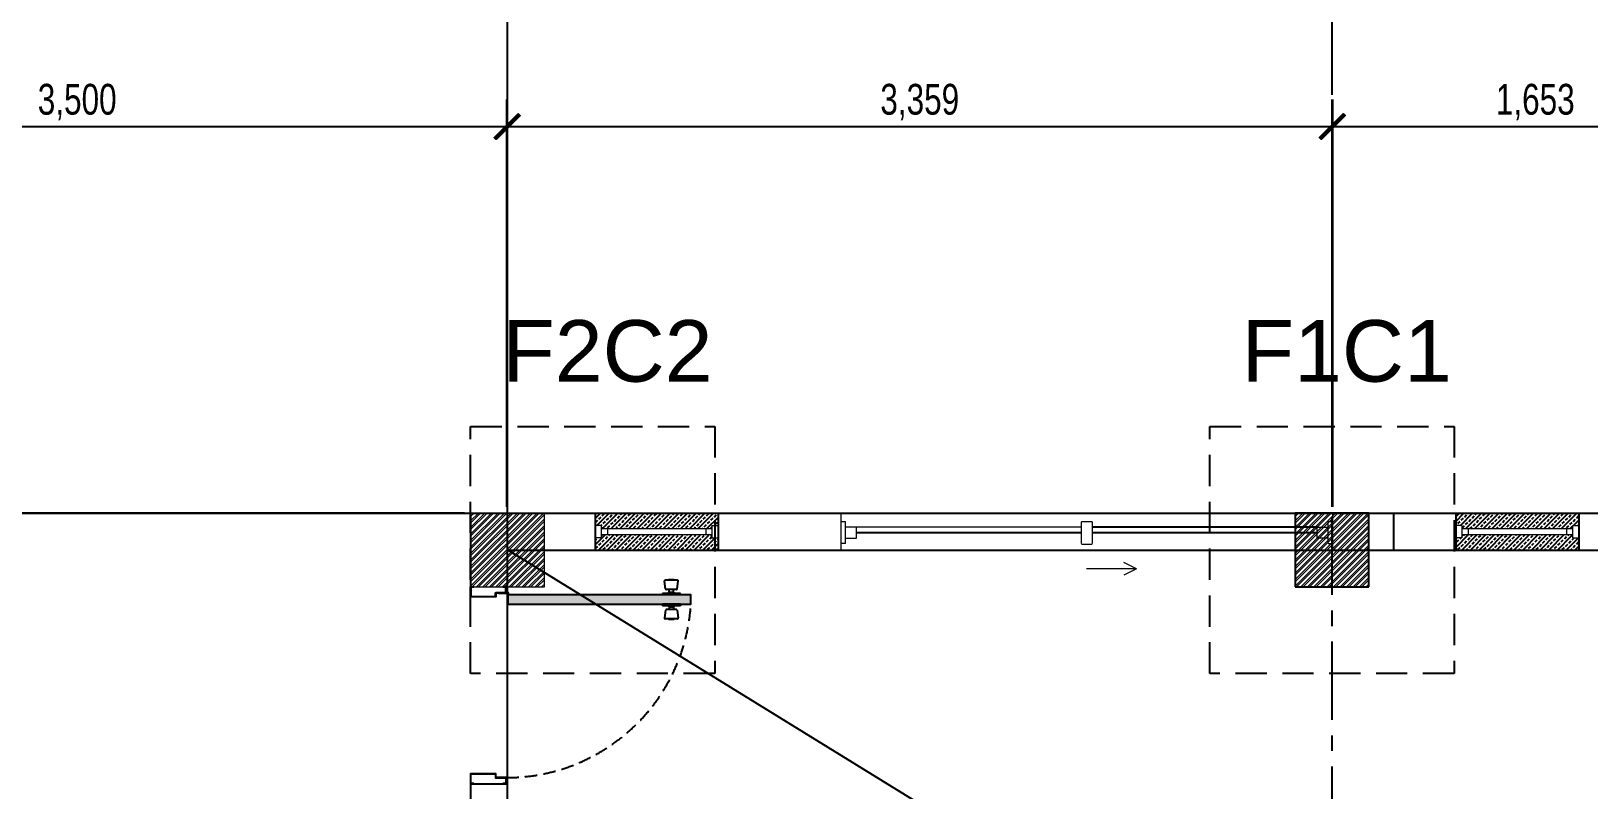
# Model space of a CAD drawing. Header units: millimetres. Extents: x -248340 to 456025, y 261499 to 1049645.
# Drawn here: x 56616 to 62951, y 385732 to 388817 of the extents above; entities that cross this region are included whole.
import ezdxf

# ---------------------------------------------------------------- set-up
doc = ezdxf.new("R2010")
doc.units = ezdxf.units.MM
doc.header["$LTSCALE"] = 8
doc.header["$MEASUREMENT"] = 0
for name, pattern in [('CENTER', [50.8, 31.75, -6.35, 6.35, -6.35]), ('CONTINOUS', [0]), ('DASHED', [19.05, 12.7, -6.35]), ('DASHED2', [0.375, 0.25, -0.125]), ('HIDDEN', [9.525, 6.35, -3.175])]:
    doc.linetypes.add(name, pattern=pattern)
doc.layers.get('0').update_dxf_attribs({"linetype": 'CONTINUOUS'})
for name, color, linetype, lineweight in [('A-ANNO-DIMS', 211, 'CONTINUOUS', 9), ('A-GLAZ', 151, 'CONTINUOUS', 18), ('DIM', 2, 'CONTINUOUS', 25)]:
    doc.layers.add(name, color=color, linetype=linetype, lineweight=lineweight)
for name, color, linetype in [('ar_grid', 10, 'CENTER'), ('AR_ROOF', 7, 'CONTINUOUS'), ('ar_wall', 7, 'CONTINOUS')]:
    doc.layers.add(name, color=color, linetype=linetype)
doc.styles.add('ARIAL', font='arial.ttf')
doc.styles.add('EN-SCL-DIM', font='swisscl.ttf')

# ---------------------------------------------------------------- blocks, each defined once
blk = doc.blocks.new('_ArchTick')
at = {"color": 0, "linetype": 'ByBlock', "const_width": 0.15}
blk.add_lwpolyline([(-0.5, -0.5), (0.5, 0.5)], dxfattribs=at)
blk = doc.blocks.new('SSS')
at = {"true_color": 0x939598}
h = blk.add_hatch(color=252, dxfattribs=at)
h.paths.add_polyline_path([(138371.9, -103571.8), (138360.2, -103571.8), (138360.2, -103610.2), (138459.7, -103610.2), (138459.7, -103594.1), (138502.6, -103594.1), (138502.6, -103571.8), (138490.9, -103571.8), (138490.9, -103570.6), (138503.8, -103570.6), (138503.8, -103595.3), (138460.9, -103595.3), (138460.9, -103611.4), (138359, -103611.4), (138359, -103570.6), (138371.9, -103570.6)])
h.paths.add_polyline_path([(138371.9, -104369.5), (138360.2, -104369.5), (138360.2, -104331.1), (138459.7, -104331.1), (138459.7, -104347.2), (138502.6, -104347.2), (138502.6, -104369.5), (138490.9, -104369.5), (138490.9, -104370.6), (138503.8, -104370.6), (138503.8, -104346), (138460.9, -104346), (138460.9, -104329.9), (138359, -104329.9), (138359, -104370.6), (138371.9, -104370.6)])
blk.add_hatch(color=252, dxfattribs=at).paths.add_polyline_path([(138509.7, -103640.9), (139255, -103640.9), (139255, -103603.3), (138509.7, -103603.3)])
at = {"layer": 'A-ANNO-DIMS', "ltscale": 1.25, "true_color": 0x939598}
h = blk.add_hatch(dxfattribs=at)
h.set_pattern_fill('ANSI32', color=252, scale=50)
h.set_pattern_definition([(45, (87838.863, 246713.806), (-13.2582521, 13.2582521), []), (45, (87847.702, 246713.806), (-13.2582521, 13.2582521), [])])
h.paths.add_polyline_path([(138359, -103570.6), (138659, -103570.6), (138659, -103270.6), (138359, -103270.6)])
h = blk.add_hatch(dxfattribs=at)
h.set_pattern_fill('ANSI32', color=252, scale=50)
h.set_pattern_definition([(45, (91192.063, 246713.806), (-13.2582521, 13.2582521), []), (45, (91200.902, 246713.806), (-13.2582521, 13.2582521), [])])
h.paths.add_polyline_path([(141712.2, -103570.6), (142012.2, -103570.6), (142012.2, -103270.6), (141712.2, -103270.6)])
at = {"color": 252, "ltscale": 1.25, "true_color": 0x939598}
for p, q in [((138509, -114270.6), (138509, -94932.4)), ((133324.4, -103270.6), (146515.4, -103270.6)), ((138359, -103270.6), (144915.4, -103270.6)), ((138865.2, -103270.6), (138865.2, -103420.6)), ((139365.2, -103270.6), (139365.2, -103420.6)), ((142012.2, -103270.6), (141712.2, -103270.6)), ((141712.2, -103270.6), (141712.2, -103570.6)), ((142012.2, -103570.6), (142012.2, -103270.6)), ((142112.2, -103270.6), (142112.2, -103420.6)), ((138509, -103420.6), (144765.4, -103420.6)), ((141712.2, -103570.6), (142012.2, -103570.6))]:
    blk.add_line(p, q, dxfattribs=at)
at = {"color": 252, "linetype": 'Continuous', "ltscale": 1.25, "true_color": 0x939598}
for p, q in [((138865.2, -103293.1), (138887.5, -103270.7)), ((138865.2, -103275.4), (138869.9, -103270.7)), ((138867.5, -103308.5), (138876.3, -103299.6)), ((138873, -103320.6), (138922.9, -103270.7)), ((138880.7, -103295.2), (138889.6, -103286.4)), ((138890.2, -103321.1), (138894, -103317.3)), ((138894, -103282), (138902.8, -103273.1)), ((138898.3, -103330.7), (138958.3, -103270.7)), ((138898.4, -103312.9), (138907.3, -103304.1)), ((138911.7, -103299.6), (138920.5, -103290.8)), ((138916.1, -103330.6), (138924.9, -103321.7)), ((138924.9, -103286.4), (138933.8, -103277.5)), ((138929.4, -103317.3), (138938.2, -103308.5)), ((138933.5, -103330.9), (138993.6, -103270.7)), ((138938.2, -103273.1), (138940.6, -103270.7)), ((138942.6, -103304.1), (138951.5, -103295.2)), ((138955.9, -103290.8), (138964.7, -103282)), ((138960.3, -103321.7), (138969.1, -103312.9)), ((138968.6, -103331.1), (139029, -103270.7)), ((138969.1, -103277.5), (138975.9, -103270.7)), ((138973.6, -103308.5), (138982.4, -103299.6)), ((138986.8, -103295.2), (138995.6, -103286.4)), ((138991.2, -103326.2), (139000.1, -103317.3)), ((139000.1, -103282), (139008.9, -103273.1)), ((139003.8, -103331.3), (139064.3, -103270.7)), ((139004.5, -103312.9), (139013.3, -103304.1)), ((139017.7, -103299.6), (139026.6, -103290.8)), ((139022.2, -103330.6), (139031, -103321.7)), ((139031, -103286.4), (139039.8, -103277.5)), ((139035.4, -103317.3), (139044.3, -103308.5)), ((139038.9, -103331.5), (139099.7, -103270.7)), ((139044.3, -103273.1), (139046.6, -103270.7)), ((139048.7, -103304.1), (139057.5, -103295.2)), ((139061.9, -103290.8), (139070.8, -103282)), ((139066.4, -103321.7), (139075.2, -103312.9)), ((139074.1, -103331.7), (139135, -103270.7)), ((139075.2, -103277.5), (139082, -103270.7)), ((139079.6, -103308.5), (139088.5, -103299.6)), ((139092.9, -103295.2), (139101.7, -103286.4)), ((139097.3, -103326.2), (139106.1, -103317.3)), ((139106.1, -103282), (139115, -103273.1)), ((139109.3, -103331.9), (139170.4, -103270.7)), ((139110.6, -103312.9), (139119.4, -103304.1)), ((139123.8, -103299.6), (139132.7, -103290.8)), ((139128.2, -103330.6), (139137.1, -103321.7)), ((139137.1, -103286.4), (139145.9, -103277.5)), ((139141.5, -103317.3), (139150.3, -103308.5)), ((139144.4, -103332.1), (139205.7, -103270.7)), ((139150.3, -103273.1), (139152.7, -103270.7)), ((139154.7, -103304.1), (139163.6, -103295.2)), ((139168, -103290.8), (139176.8, -103282)), ((139172.4, -103321.7), (139181.3, -103312.9)), ((139179.6, -103332.3), (139241.1, -103270.7)), ((139181.3, -103277.5), (139188.1, -103270.7)), ((139185.7, -103308.5), (139194.5, -103299.6)), ((139198.9, -103295.2), (139207.8, -103286.4)), ((139203.4, -103326.2), (139212.2, -103317.3)), ((139212.2, -103282), (139221, -103273.1)), ((139214.7, -103332.4), (139276.5, -103270.7)), ((139216.6, -103312.9), (139225.5, -103304.1)), ((139229.9, -103299.6), (139238.7, -103290.8)), ((139234.3, -103330.6), (139243.1, -103321.7)), ((139243.1, -103286.4), (139252, -103277.5)), ((139247.6, -103317.3), (139256.4, -103308.5)), ((139249.9, -103332.6), (139311.8, -103270.7)), ((139256.4, -103273.1), (139258.8, -103270.7)), ((139260.8, -103304.1), (139269.7, -103295.2)), ((139274.1, -103290.8), (139282.9, -103282)), ((139278.5, -103321.7), (139287.3, -103312.9)), ((139285.1, -103332.8), (139347.2, -103270.7)), ((139287.3, -103277.5), (139294.1, -103270.7)), ((139291.7, -103308.5), (139300.6, -103299.6)), ((139305, -103295.2), (139313.8, -103286.4)), ((139309.4, -103326.2), (139318.3, -103317.3)), ((139318.3, -103282), (139327.1, -103273.1)), ((139320.2, -103333), (139365.2, -103288.1)), ((139322.7, -103312.9), (139331.5, -103304.1)), ((139335.9, -103299.6), (139344.8, -103290.8)), ((139349.2, -103286.4), (139358, -103277.5)), ((139353.6, -103317.3), (139362.5, -103308.5)), ((139362.5, -103273.1), (139364.8, -103270.7)), ((142365.4, -103304), (142398.8, -103270.6)), ((142366.5, -103320.6), (142369.8, -103317.3)), ((142369.8, -103282), (142378.6, -103273.1)), ((142374.2, -103312.9), (142383.1, -103304.1)), ((142384.1, -103320.6), (142434.1, -103270.6)), ((142387.5, -103299.6), (142396.3, -103290.8)), ((142392.9, -103329.6), (142400.7, -103321.7)), ((142400.7, -103286.4), (142409.6, -103277.5)), ((142405.1, -103317.3), (142414, -103308.5)), ((142407, -103333.1), (142469.5, -103270.6)), ((142414, -103273.1), (142416.5, -103270.6)), ((142418.4, -103304.1), (142427.2, -103295.2)), ((142431.7, -103290.8), (142440.5, -103282)), ((142436.1, -103321.7), (142444.9, -103312.9)), ((142442.4, -103333.1), (142504.9, -103270.6)), ((142444.9, -103277.5), (142451.8, -103270.6)), ((142449.3, -103308.5), (142458.2, -103299.6)), ((142462.6, -103295.2), (142471.4, -103286.4)), ((142467, -103326.1), (142475.9, -103317.3)), ((142475.9, -103282), (142484.7, -103273.1)), ((142477.7, -103333.1), (142540.2, -103270.6)), ((142480.3, -103312.9), (142489.1, -103304.1)), ((142493.5, -103299.6), (142502.4, -103290.8)), ((142498, -103330.6), (142506.8, -103321.7)), ((142506.8, -103286.4), (142515.6, -103277.5)), ((142511.2, -103317.3), (142520.1, -103308.5)), ((142513.1, -103333.1), (142575.6, -103270.6)), ((142520.1, -103273.1), (142522.5, -103270.6)), ((142524.5, -103304.1), (142533.3, -103295.2)), ((142537.7, -103290.8), (142546.6, -103282)), ((142542.2, -103321.7), (142551, -103312.9)), ((142548.4, -103333.1), (142610.9, -103270.6)), ((142551, -103277.5), (142557.9, -103270.6)), ((142555.4, -103308.5), (142564.2, -103299.6)), ((142568.7, -103295.2), (142577.5, -103286.4)), ((142573.1, -103326.1), (142581.9, -103317.3)), ((142581.9, -103282), (142590.8, -103273.1)), ((142583.8, -103333.1), (142646.3, -103270.6)), ((142586.3, -103312.9), (142595.2, -103304.1)), ((142599.6, -103299.6), (142608.4, -103290.8)), ((142604, -103330.6), (142612.9, -103321.7)), ((142612.9, -103286.4), (142621.7, -103277.5)), ((142617.3, -103317.3), (142626.1, -103308.5)), ((142619.1, -103333.1), (142681.6, -103270.6)), ((142626.1, -103273.1), (142628.6, -103270.6)), ((142630.5, -103304.1), (142639.4, -103295.2)), ((142643.8, -103290.8), (142652.6, -103282)), ((142648.2, -103321.7), (142657.1, -103312.9)), ((142654.5, -103333.1), (142717, -103270.6)), ((142657.1, -103277.5), (142664, -103270.6)), ((142661.5, -103308.5), (142670.3, -103299.6)), ((142674.7, -103295.2), (142683.6, -103286.4)), ((142679.2, -103326.1), (142688, -103317.3)), ((142688, -103282), (142696.8, -103273.1)), ((142689.8, -103333.1), (142752.3, -103270.6)), ((142692.4, -103312.9), (142701.3, -103304.1)), ((142705.7, -103299.6), (142714.5, -103290.8)), ((142710.1, -103330.6), (142718.9, -103321.7)), ((142718.9, -103286.4), (142727.8, -103277.5)), ((142723.3, -103317.3), (142732.2, -103308.5)), ((142725.2, -103333.1), (142787.7, -103270.6)), ((142732.2, -103273.1), (142734.7, -103270.6)), ((142736.6, -103304.1), (142745.4, -103295.2)), ((142749.9, -103290.8), (142758.7, -103282)), ((142754.3, -103321.7), (142763.1, -103312.9)), ((142760.5, -103333.1), (142823, -103270.6)), ((142763.1, -103277.5), (142770, -103270.6)), ((142767.5, -103308.5), (142776.4, -103299.6)), ((142780.8, -103295.2), (142789.6, -103286.4)), ((142785.2, -103326.1), (142794.1, -103317.3)), ((142794.1, -103282), (142802.9, -103273.1)), ((142795.9, -103333.1), (142858.4, -103270.6)), ((142798.5, -103312.9), (142807.3, -103304.1)), ((142811.7, -103299.6), (142820.6, -103290.8)), ((142816.2, -103330.6), (142825, -103321.7)), ((142825, -103286.4), (142833.8, -103277.5)), ((142829.4, -103317.3), (142838.3, -103308.5)), ((142838.3, -103273.1), (142840.7, -103270.6)), ((142842.7, -103304.1), (142851.5, -103295.2)), ((142843.8, -103320.6), (142865.4, -103299)), ((142855.9, -103290.8), (142864.8, -103282)), ((142861.4, -103320.6), (142865.4, -103316.7)), ((138865.2, -103399.2), (138906.1, -103358.2)), ((138865.2, -103381.5), (138871.9, -103374.8)), ((138879, -103420.7), (138941.3, -103358.4)), ((138894, -103388), (138902.8, -103379.2)), ((138907.3, -103374.8), (138916.1, -103365.9)), ((138914.3, -103420.7), (138976.4, -103358.6)), ((138920.5, -103361.5), (138923.7, -103358.3)), ((138924.9, -103392.4), (138933.8, -103383.6)), ((138938.2, -103379.2), (138947, -103370.3)), ((138949.7, -103420.7), (139011.6, -103358.8)), ((138951, -103331), (138955.9, -103326.2)), ((138951.5, -103365.9), (138958.9, -103358.5)), ((138969.1, -103383.6), (138978, -103374.8)), ((138982.4, -103370.3), (138991.2, -103361.5)), ((138985, -103420.7), (139046.8, -103359)), ((138986.2, -103331.2), (138986.8, -103330.6)), ((139000.1, -103388), (139008.9, -103379.2)), ((139013.3, -103374.8), (139022.2, -103365.9)), ((139020.4, -103420.7), (139081.9, -103359.2)), ((139026.6, -103361.5), (139029.2, -103358.9)), ((139031, -103392.4), (139039.8, -103383.6)), ((139044.3, -103379.2), (139053.1, -103370.3)), ((139055.7, -103420.7), (139117.1, -103359.4)), ((139056.5, -103331.6), (139061.9, -103326.2)), ((139057.5, -103365.9), (139064.3, -103359.1)), ((139075.2, -103383.6), (139084, -103374.8)), ((139088.5, -103370.3), (139097.3, -103361.5)), ((139091.1, -103420.7), (139152.2, -103359.6)), ((139091.7, -103331.8), (139092.9, -103330.6)), ((139106.1, -103388), (139115, -103379.2)), ((139119.4, -103374.8), (139128.2, -103365.9)), ((139126.5, -103420.7), (139187.4, -103359.8)), ((139132.7, -103361.5), (139134.7, -103359.5)), ((139137.1, -103392.4), (139145.9, -103383.6)), ((139150.3, -103379.2), (139159.2, -103370.3)), ((139161.8, -103420.7), (139222.6, -103360)), ((139162, -103332.2), (139168, -103326.2)), ((139163.6, -103365.9), (139169.8, -103359.7)), ((139181.3, -103383.6), (139190.1, -103374.8)), ((139194.5, -103370.3), (139203.4, -103361.5)), ((139197.2, -103332.4), (139198.9, -103330.6)), ((139197.2, -103420.7), (139257.7, -103360.2)), ((139212.2, -103388), (139221, -103379.2)), ((139225.5, -103374.8), (139234.3, -103365.9)), ((139232.5, -103420.7), (139292.9, -103360.4)), ((139238.7, -103361.5), (139240.1, -103360.1)), ((139243.1, -103392.4), (139252, -103383.6)), ((139256.4, -103379.2), (139265.2, -103370.3)), ((139267.5, -103332.7), (139274.1, -103326.2)), ((139267.9, -103420.7), (139328, -103360.6)), ((139269.7, -103365.9), (139275.3, -103360.3)), ((139287.3, -103383.6), (139296.2, -103374.8)), ((139300.6, -103370.3), (139309.4, -103361.5)), ((139302.6, -103332.9), (139305, -103330.6)), ((139303.2, -103420.7), (139353.3, -103370.6)), ((139318.3, -103388), (139327.1, -103379.2)), ((139331.5, -103374.8), (139340.2, -103366.1)), ((139349.2, -103392.4), (139358, -103383.6)), ((139362.5, -103379.2), (139365.2, -103376.5)), ((142365.4, -103410.1), (142417.4, -103358.1)), ((142365.4, -103374.7), (142369.5, -103370.6)), ((142369.8, -103388), (142378.6, -103379.2)), ((142383.1, -103374.8), (142387.2, -103370.6)), ((142390.2, -103420.6), (142452.7, -103358.1)), ((142390.4, -103367.4), (142391.9, -103365.9)), ((142396.3, -103361.5), (142399.7, -103358.1)), ((142400.7, -103392.4), (142409.6, -103383.6)), ((142414, -103379.2), (142422.8, -103370.3)), ((142424.7, -103333.1), (142431.7, -103326.1)), ((142425.6, -103420.6), (142488.1, -103358.1)), ((142427.2, -103365.9), (142435, -103358.1)), ((142444.9, -103383.6), (142453.8, -103374.8)), ((142458.2, -103370.3), (142467, -103361.5)), ((142460, -103333.1), (142462.6, -103330.6)), ((142460.9, -103420.6), (142523.4, -103358.1)), ((142475.9, -103388), (142484.7, -103379.2)), ((142489.1, -103374.8), (142498, -103365.9)), ((142496.3, -103420.6), (142558.8, -103358.1)), ((142502.4, -103361.5), (142505.7, -103358.1)), ((142506.8, -103392.4), (142515.6, -103383.6)), ((142520.1, -103379.2), (142528.9, -103370.3)), ((142530.7, -103333.1), (142537.7, -103326.1)), ((142531.6, -103420.6), (142594.1, -103358.1)), ((142533.3, -103365.9), (142541.1, -103358.1)), ((142551, -103383.6), (142559.8, -103374.8)), ((142564.2, -103370.3), (142573.1, -103361.5)), ((142566.1, -103333.1), (142568.7, -103330.6)), ((142567, -103420.6), (142629.5, -103358.1)), ((142581.9, -103388), (142590.8, -103379.2)), ((142595.2, -103374.8), (142604, -103365.9)), ((142602.3, -103420.6), (142664.8, -103358.1)), ((142608.4, -103361.5), (142611.8, -103358.1)), ((142612.9, -103392.4), (142621.7, -103383.6)), ((142626.1, -103379.2), (142635, -103370.3)), ((142636.8, -103333.1), (142643.8, -103326.1)), ((142637.7, -103420.6), (142700.2, -103358.1)), ((142639.4, -103365.9), (142647.2, -103358.1)), ((142657.1, -103383.6), (142665.9, -103374.8)), ((142670.3, -103370.3), (142679.2, -103361.5)), ((142672.2, -103333.1), (142674.7, -103330.6)), ((142673, -103420.6), (142735.5, -103358.1)), ((142688, -103388), (142696.8, -103379.2)), ((142701.3, -103374.8), (142710.1, -103365.9)), ((142708.4, -103420.6), (142770.9, -103358.1)), ((142714.5, -103361.5), (142717.9, -103358.1)), ((142718.9, -103392.4), (142727.8, -103383.6)), ((142732.2, -103379.2), (142741, -103370.3)), ((142742.9, -103333.1), (142749.9, -103326.1)), ((142743.8, -103420.6), (142806.3, -103358.1)), ((142745.4, -103365.9), (142753.2, -103358.1)), ((142763.1, -103383.6), (142772, -103374.8)), ((142776.4, -103370.3), (142785.2, -103361.5)), ((142778.2, -103333.1), (142780.8, -103330.6)), ((142779.1, -103420.6), (142837.9, -103361.8)), ((142794.1, -103388), (142802.9, -103379.2)), ((142807.3, -103374.8), (142816.2, -103365.9)), ((142814.5, -103420.6), (142864.5, -103370.6)), ((142820.6, -103361.5), (142823.9, -103358.1)), ((142825, -103392.4), (142833.8, -103383.6)), ((142831.3, -103333.1), (142840.4, -103324)), ((142838.3, -103379.2), (142846.8, -103370.6)), ((138867.5, -103414.5), (138876.3, -103405.7)), ((138880.7, -103401.3), (138889.6, -103392.4)), ((138898.4, -103419), (138907.3, -103410.1)), ((138911.7, -103405.7), (138920.5, -103396.9)), ((138932, -103420.7), (138938.2, -103414.5)), ((138942.6, -103410.1), (138951.5, -103401.3)), ((138955.9, -103396.9), (138964.7, -103388)), ((138967.4, -103420.7), (138969.1, -103419)), ((138973.6, -103414.5), (138982.4, -103405.7)), ((138986.8, -103401.3), (138995.6, -103392.4)), ((139004.5, -103419), (139013.3, -103410.1)), ((139017.7, -103405.7), (139026.6, -103396.9)), ((139038.1, -103420.7), (139044.3, -103414.5)), ((139048.7, -103410.1), (139057.5, -103401.3)), ((139061.9, -103396.9), (139070.8, -103388)), ((139073.4, -103420.7), (139075.2, -103419)), ((139079.6, -103414.5), (139088.5, -103405.7)), ((139092.9, -103401.3), (139101.7, -103392.4)), ((139110.6, -103419), (139119.4, -103410.1)), ((139123.8, -103405.7), (139132.7, -103396.9)), ((139144.1, -103420.7), (139150.3, -103414.5)), ((139154.7, -103410.1), (139163.6, -103401.3)), ((139168, -103396.9), (139176.8, -103388)), ((139179.5, -103420.7), (139181.3, -103419)), ((139185.7, -103414.5), (139194.5, -103405.7)), ((139198.9, -103401.3), (139207.8, -103392.4)), ((139216.6, -103419), (139225.5, -103410.1)), ((139229.9, -103405.7), (139238.7, -103396.9)), ((139250.2, -103420.7), (139256.4, -103414.5)), ((139260.8, -103410.1), (139269.7, -103401.3)), ((139274.1, -103396.9), (139282.9, -103388)), ((139285.6, -103420.7), (139287.3, -103419)), ((139291.7, -103414.5), (139300.6, -103405.7)), ((139305, -103401.3), (139313.8, -103392.4)), ((139322.7, -103419), (139331.5, -103410.1)), ((139335.9, -103405.7), (139344.8, -103396.9)), ((139338.6, -103420.7), (139365.2, -103394.1)), ((139356.3, -103420.7), (139362.5, -103414.5)), ((142374.2, -103419), (142383.1, -103410.1)), ((142387.5, -103405.7), (142396.3, -103396.9)), ((142407.9, -103420.6), (142414, -103414.5)), ((142418.4, -103410.1), (142427.2, -103401.3)), ((142431.7, -103396.9), (142440.5, -103388)), ((142443.2, -103420.6), (142444.9, -103419)), ((142449.3, -103414.5), (142458.2, -103405.7)), ((142462.6, -103401.3), (142471.4, -103392.4)), ((142480.3, -103419), (142489.1, -103410.1)), ((142493.5, -103405.7), (142502.4, -103396.9)), ((142514, -103420.6), (142520.1, -103414.5)), ((142524.5, -103410.1), (142533.3, -103401.3)), ((142537.7, -103396.9), (142546.6, -103388)), ((142549.3, -103420.6), (142551, -103419)), ((142555.4, -103414.5), (142564.2, -103405.7)), ((142568.7, -103401.3), (142577.5, -103392.4)), ((142586.3, -103419), (142595.2, -103410.1)), ((142599.6, -103405.7), (142608.4, -103396.9)), ((142620, -103420.6), (142626.1, -103414.5)), ((142630.5, -103410.1), (142639.4, -103401.3)), ((142643.8, -103396.9), (142652.6, -103388)), ((142655.4, -103420.6), (142657.1, -103419)), ((142661.5, -103414.5), (142670.3, -103405.7)), ((142674.7, -103401.3), (142683.6, -103392.4)), ((142692.4, -103419), (142701.3, -103410.1)), ((142705.7, -103405.7), (142714.5, -103396.9)), ((142726.1, -103420.6), (142732.2, -103414.5)), ((142736.6, -103410.1), (142745.4, -103401.3)), ((142749.9, -103396.9), (142758.7, -103388)), ((142761.4, -103420.6), (142763.1, -103419)), ((142767.5, -103414.5), (142776.4, -103405.7)), ((142780.8, -103401.3), (142789.6, -103392.4)), ((142798.5, -103419), (142807.3, -103410.1)), ((142811.7, -103405.7), (142820.6, -103396.9)), ((142832.1, -103420.6), (142838.3, -103414.5)), ((142842.7, -103410.1), (142851.5, -103401.3)), ((142849.8, -103420.6), (142865.4, -103405.1)), ((142855.9, -103396.9), (142864.8, -103388))]:
    blk.add_line(p, q, dxfattribs=at)
at = {"color": 252, "true_color": 0x939598}
for p, q in [((139151.7, -103578.6), (139147.3, -103547.5)), ((139200.6, -103543.8), (139150.5, -103543.8)), ((139163.9, -103543.8), (139163.9, -103541.6)), ((139187.2, -103541.6), (139163.9, -103541.6)), ((139187.2, -103543.8), (139187.2, -103541.6)), ((139199.4, -103578.6), (139203.7, -103547.5)), ((139212.1, -103597.1), (139139, -103597.1)), ((139139, -103603.3), (139139, -103597.1)), ((139212.1, -103603.3), (139139, -103603.3)), ((139196.2, -103581.4), (139154.9, -103581.4)), ((139165.2, -103592.6), (139185.8, -103592.6)), ((139166.7, -103592.6), (139166.7, -103581.4)), ((139184.4, -103592.6), (139184.4, -103581.4)), ((139212.1, -103603.3), (139212.1, -103597.1)), ((139139, -103640.9), (139139, -103647.1)), ((139212.1, -103640.9), (139139, -103640.9)), ((139212.1, -103647.1), (139139, -103647.1)), ((139151.7, -103665.6), (139147.3, -103696.7)), ((139200.6, -103700.4), (139150.5, -103700.4)), ((139196.2, -103662.8), (139154.9, -103662.8)), ((139163.9, -103700.4), (139163.9, -103702.6)), ((139187.2, -103702.6), (139163.9, -103702.6)), ((139165.2, -103651.7), (139185.8, -103651.7)), ((139166.7, -103651.7), (139166.7, -103662.8)), ((139184.4, -103651.7), (139184.4, -103662.8)), ((139187.2, -103700.4), (139187.2, -103702.6)), ((139199.4, -103665.6), (139203.7, -103696.7)), ((139212.1, -103640.9), (139212.1, -103647.1))]:
    blk.add_line(p, q, dxfattribs=at)
for points in [[(138371.9, -103571.8), (138360.2, -103571.8), (138360.2, -103610.2), (138459.7, -103610.2), (138459.7, -103594.1), (138502.6, -103594.1), (138502.6, -103571.8), (138490.9, -103571.8), (138490.9, -103570.6), (138503.8, -103570.6), (138503.8, -103595.3), (138460.9, -103595.3), (138460.9, -103611.4), (138359, -103611.4), (138359, -103570.6), (138371.9, -103570.6)], [(138509.7, -103640.9), (139255, -103640.9), (139255, -103603.3), (138509.7, -103603.3)], [(138371.9, -104369.5), (138360.2, -104369.5), (138360.2, -104331.1), (138459.7, -104331.1), (138459.7, -104347.2), (138502.6, -104347.2), (138502.6, -104369.5), (138490.9, -104369.5), (138490.9, -104370.6), (138503.8, -104370.6), (138503.8, -104346), (138460.9, -104346), (138460.9, -104329.9), (138359, -104329.9), (138359, -104370.6), (138371.9, -104370.6)]]:
    blk.add_lwpolyline(points, close=True, dxfattribs=at)
for points in [[(138505.9, -103596.4, 0.414214), (138504.8, -103595.3), (138472.7, -103595.3), (138472.7, -103596.4), (138504.8, -103596.4, 12.92773), (138505, -103595.2), (138506, -103595.6, -13.063763), (138505.9, -103596.4)], [(138508.6, -103599.1, -0.414214), (138509.7, -103600.1), (138509.7, -103632.3), (138508.6, -103632.3), (138508.6, -103600.1, -12.92773), (138509.7, -103600), (138509.4, -103598.9, 13.063763), (138508.6, -103599.1)]]:
    blk.add_lwpolyline(points, format="xyb", close=True, dxfattribs=at)
for centre, radius, start, end in [((139150.5, -103547), 3.22, 90, 187.97654), ((139200.6, -103547), 3.22, 352.02346, 90), ((139154.9, -103578.2), 3.22, 187.97654, 270), ((139161.1, -103592.9), 4.2, 260.18061, 5.14732), ((139190, -103592.9), 4.2, 174.85268, 279.81939), ((139196.2, -103578.2), 3.22, 270, 352.02346), ((139150.5, -103697.2), 3.22, 172.02346, 270), ((139154.9, -103666), 3.22, 90, 172.02346), ((139161.1, -103651.3), 4.2, 354.85268, 99.81939), ((139190, -103651.3), 4.2, 80.18061, 185.14732), ((139196.2, -103666), 3.22, 7.97654, 90), ((139200.6, -103697.2), 3.22, 270, 7.97654)]:
    blk.add_arc(centre, radius, start, end, dxfattribs=at)
at = {"color": 252, "linetype": 'HIDDEN', "true_color": 0x939598}
blk.add_arc((138505.4, -103595), 750.9, 269.87271, 356.50006, dxfattribs=at)
at = {"layer": 'A-ANNO-DIMS', "color": 252, "ltscale": 1.25, "true_color": 0x939598}
for points in [[(138359, -103570.6), (138659, -103570.6), (138659, -103270.6), (138359, -103270.6)], [(141712.2, -103570.6), (142012.2, -103570.6), (142012.2, -103270.6), (141712.2, -103270.6)]]:
    blk.add_lwpolyline(points, close=True, dxfattribs=at)
at = {"layer": 'A-GLAZ', "color": 252, "true_color": 0x939598}
for p, q in [((138865.2, -103295.6), (138865.2, -103395.6)), ((138890.2, -103320.6), (138865.2, -103320.6)), ((138890.2, -103320.6), (138890.2, -103370.6)), ((139340.2, -103320.6), (139340.2, -103370.6)), ((139340.2, -103320.6), (139365.2, -103320.6)), ((139365.2, -103395.6), (139365.2, -103295.6)), ((139365.2, -103295.6), (139365.2, -103395.6)), ((141865.2, -103270.6), (139865.2, -103270.6)), ((142365.4, -103295.6), (142365.4, -103395.6)), ((142390.4, -103320.6), (142365.4, -103320.6)), ((142390.4, -103320.6), (142390.4, -103370.6)), ((142840.4, -103320.6), (142840.4, -103370.6)), ((142840.4, -103320.6), (142865.4, -103320.6)), ((142865.4, -103395.6), (142865.4, -103295.6)), ((142865.4, -103295.6), (142865.4, -103395.6)), ((138890.2, -103370.6), (138865.2, -103370.6)), ((138890.2, -103327.6), (138892.7, -103327.6)), ((138890.2, -103333.1), (139340.2, -103333.1)), ((138890.2, -103358.1), (139340.2, -103358.1)), ((138890.2, -103363.7), (138892.7, -103363.7)), ((138892.7, -103327.6), (138892.7, -103330.7)), ((138892.7, -103330.7), (138895.7, -103330.7)), ((138892.7, -103363.7), (138892.7, -103360.6)), ((138892.7, -103360.6), (138895.7, -103360.6)), ((138895.7, -103330.7), (138895.7, -103333.1)), ((138895.7, -103360.6), (138895.7, -103358.1)), ((139337.7, -103330.7), (139334.7, -103330.7)), ((139334.7, -103330.7), (139334.7, -103333.1)), ((139334.7, -103360.6), (139334.7, -103358.1)), ((139337.7, -103360.6), (139334.7, -103360.6)), ((139340.2, -103327.6), (139337.7, -103327.6)), ((139337.7, -103327.6), (139337.7, -103330.7)), ((139337.7, -103363.7), (139337.7, -103360.6)), ((139340.2, -103363.7), (139337.7, -103363.7)), ((139340.2, -103370.6), (139365.2, -103370.6)), ((140843, -103327.9), (139884.2, -103327.8)), ((142390.4, -103370.6), (142365.4, -103370.6)), ((142390.4, -103327.6), (142392.9, -103327.6)), ((142390.4, -103333.1), (142840.4, -103333.1)), ((142390.4, -103358.1), (142840.4, -103358.1)), ((142390.4, -103363.7), (142392.9, -103363.7)), ((142392.9, -103327.6), (142392.9, -103330.7)), ((142392.9, -103330.7), (142395.9, -103330.7)), ((142392.9, -103363.7), (142392.9, -103360.6)), ((142392.9, -103360.6), (142395.9, -103360.6)), ((142395.9, -103330.7), (142395.9, -103333.1)), ((142395.9, -103360.6), (142395.9, -103358.1)), ((142837.9, -103330.7), (142834.9, -103330.7)), ((142834.9, -103330.7), (142834.9, -103333.1)), ((142834.9, -103360.6), (142834.9, -103358.1)), ((142837.9, -103360.6), (142834.9, -103360.6)), ((142840.4, -103327.6), (142837.9, -103327.6)), ((142837.9, -103327.6), (142837.9, -103330.7)), ((142837.9, -103363.7), (142837.9, -103360.6)), ((142840.4, -103363.7), (142837.9, -103363.7)), ((142840.4, -103370.6), (142865.4, -103370.6)), ((139865.2, -103420.6), (141865.2, -103420.6)), ((141243, -103420.6), (140684.2, -103420.6)), ((141801.7, -103420.6), (141287.4, -103420.6)), ((141066.8, -103496.8), (140863.6, -103496.8)), ((141066.8, -103496.8), (141016, -103471.4)), ((141066.8, -103496.8), (141016, -103522.2))]:
    blk.add_line(p, q, dxfattribs=at)
at = {"layer": 'A-GLAZ', "color": 252, "lineweight": 18, "true_color": 0x939598}
for p, q in [((139865.2, -103270.6), (139865.2, -103420.6)), ((139884.2, -103305.6), (139865.2, -103305.6)), ((139884.2, -103394.5), (139884.2, -103305.6)), ((140887.4, -103305.7), (140843, -103305.7)), ((140843, -103394.6), (140843, -103305.7)), ((140887.4, -103305.7), (140887.4, -103394.6)), ((141865.2, -103305.7), (141846.1, -103305.7)), ((141846.1, -103394.6), (141846.1, -103305.7)), ((141865.2, -103420.6), (141865.2, -103270.6)), ((139865.2, -103327.9), (139865.2, -103327.9)), ((139928.7, -103327.9), (139884.2, -103327.9)), ((139884.2, -103372.3), (139928.7, -103372.3)), ((139928.7, -103372.3), (139928.7, -103327.9)), ((141801.7, -103328), (141846.1, -103328)), ((141801.7, -103372.4), (141801.7, -103328)), ((141846.1, -103372.4), (141801.7, -103372.4)), ((139884.2, -103394.5), (139865.2, -103394.5)), ((140843, -103397.3), (140887.4, -103397.3)), ((141287.4, -103420.6), (141243, -103420.6)), ((141865.2, -103420.6), (141801.7, -103420.6)), ((141846.1, -103394.6), (141865.2, -103394.6))]:
    blk.add_line(p, q, dxfattribs=at)
at = {"layer": 'A-GLAZ', "color": 252, "linetype": 'DASHED2', "true_color": 0x939598}
for p, q in [((138915.2, -103333.1), (138915.2, -103358.1)), ((139315.2, -103333.1), (139315.2, -103358.1)), ((142415.4, -103333.1), (142415.4, -103358.1)), ((142815.4, -103333.1), (142815.4, -103358.1))]:
    blk.add_line(p, q, dxfattribs=at)
at = {"layer": 'A-GLAZ', "color": 252, "lineweight": 25, "true_color": 0x939598}
for p, q in [((140843, -103350.1), (139928.7, -103350.1)), ((141801.7, -103328), (140887.4, -103327.9)), ((141801.7, -103350.2), (140887.4, -103350.1))]:
    blk.add_line(p, q, dxfattribs=at)
at = {"layer": 'A-GLAZ', "color": 252, "linetype": 'Continuous', "true_color": 0x939598}
blk.add_line((141179.6, -103327.9), (141180.7, -103326.8), dxfattribs=at)
at = {"layer": 'ar_grid', "color": 252, "ltscale": 1.25, "true_color": 0x939598}
blk.add_line((141862.2, -114270.6), (141862.2, -94932.4), dxfattribs=at)
at = {"layer": 'AR_ROOF', "color": 252, "ltscale": 1.25, "true_color": 0x939598}
blk.add_line((138359, -104370.6), (138359, -107120.6), dxfattribs=at)
at = {"layer": 'ar_wall', "color": 252, "ltscale": 1.25, "true_color": 0x939598}
for p, q in [((138359, -103270.6), (138359, -103570.6)), ((142365.4, -103270.6), (142365.4, -103420.6)), ((142865.4, -103270.6), (142865.4, -103420.6)), ((138509, -103570.6), (138509, -103420.6)), ((138359, -104370.6), (138509, -104370.6)), ((138509, -107120.6), (138509, -104370.6))]:
    blk.add_line(p, q, dxfattribs=at)
at = {"layer": 'DIM', "color": 252, "ltscale": 1.25, "true_color": 0x939598}
for p, q in [((138506, -103245.6), (138506, -101589)), ((138509, -103245.6), (138509, -101589)), ((138509, -103245.6), (138509, -101589)), ((141862.2, -103245.6), (141862.2, -101589)), ((141865.2, -103245.6), (141865.2, -101589)), ((134899, -101699), (138619, -101699)), ((134899, -101699), (138619, -101699)), ((138396, -101699), (141975.2, -101699)), ((141752.2, -101699), (143625.4, -101699)), ((138334, -103270.6), (133924.3, -103270.6))]:
    blk.add_line(p, q, dxfattribs=at)
at = {"layer": 'DIM', "color": 252, "ltscale": 1.25, "true_color": 0x939598, "xscale": 100, "yscale": 100, "zscale": 100, "rotation": 180}
for p in [(138506, -101699), (141862.2, -101699)]:
    blk.add_blockref('_ArchTick', p, dxfattribs=at)
at = {"layer": 'DIM', "color": 252, "ltscale": 1.25, "true_color": 0x939598, "xscale": 100, "yscale": 100, "zscale": 100}
for p in [(138509, -101699), (138509, -101699), (141865.2, -101699)]:
    blk.add_blockref('_ArchTick', p, dxfattribs=at)
at = {"layer": 'DIM', "color": 252, "ltscale": 1.25, "true_color": 0x939598, "char_height": 125, "attachment_point": 5, "style": 'EN-SCL-DIM'}
for s, insert in [('\\A1;3,500', (136759, -101599.6)), ('\\A1;3,500', (136759, -101599.6)), ('\\A1;3,359', (140185.6, -101599.6)), ('\\A1;1,653', (142688.8, -101599.6))]:
    blk.add_mtext(s, dxfattribs=dict(at, insert=insert))

msp = doc.modelspace()

# ---------------------------------------------------------------- linework, layer by layer
at = {"ltscale": 1.25}
msp.add_line((64810.072, 382857.13), (58553.672, 386707.13), dxfattribs=at)
at = {"color": 3, "linetype": 'DASHED', "ltscale": 1.25}
for points in [[(58403.672, 387209.524), (59396.887, 387209.524), (59396.887, 386204.736), (58403.672, 386204.736)], [(61410.264, 387209.524), (62403.48, 387209.524), (62403.48, 386204.736), (61410.264, 386204.736)]]:
    msp.add_lwpolyline(points, close=True, dxfattribs=at)

# ---------------------------------------------------------------- block references
at = {"color": 1, "lineweight": 30}
msp.add_blockref('SSS', (-79955.332, 490127.626), dxfattribs=at)

# ---------------------------------------------------------------- texts
at = {"color": 3, "linetype": 'DASHED', "ltscale": 1.25, "char_height": 250.274, "width": 3542.48389, "attachment_point": 1, "style": 'ARIAL'}
for s, insert in [('F2C2', (58532.586, 387641.575)), ('F1C1', (61539.178, 387641.575))]:
    msp.add_mtext(s, dxfattribs=dict(at, insert=insert))

doc.saveas('drawing.dxf')
